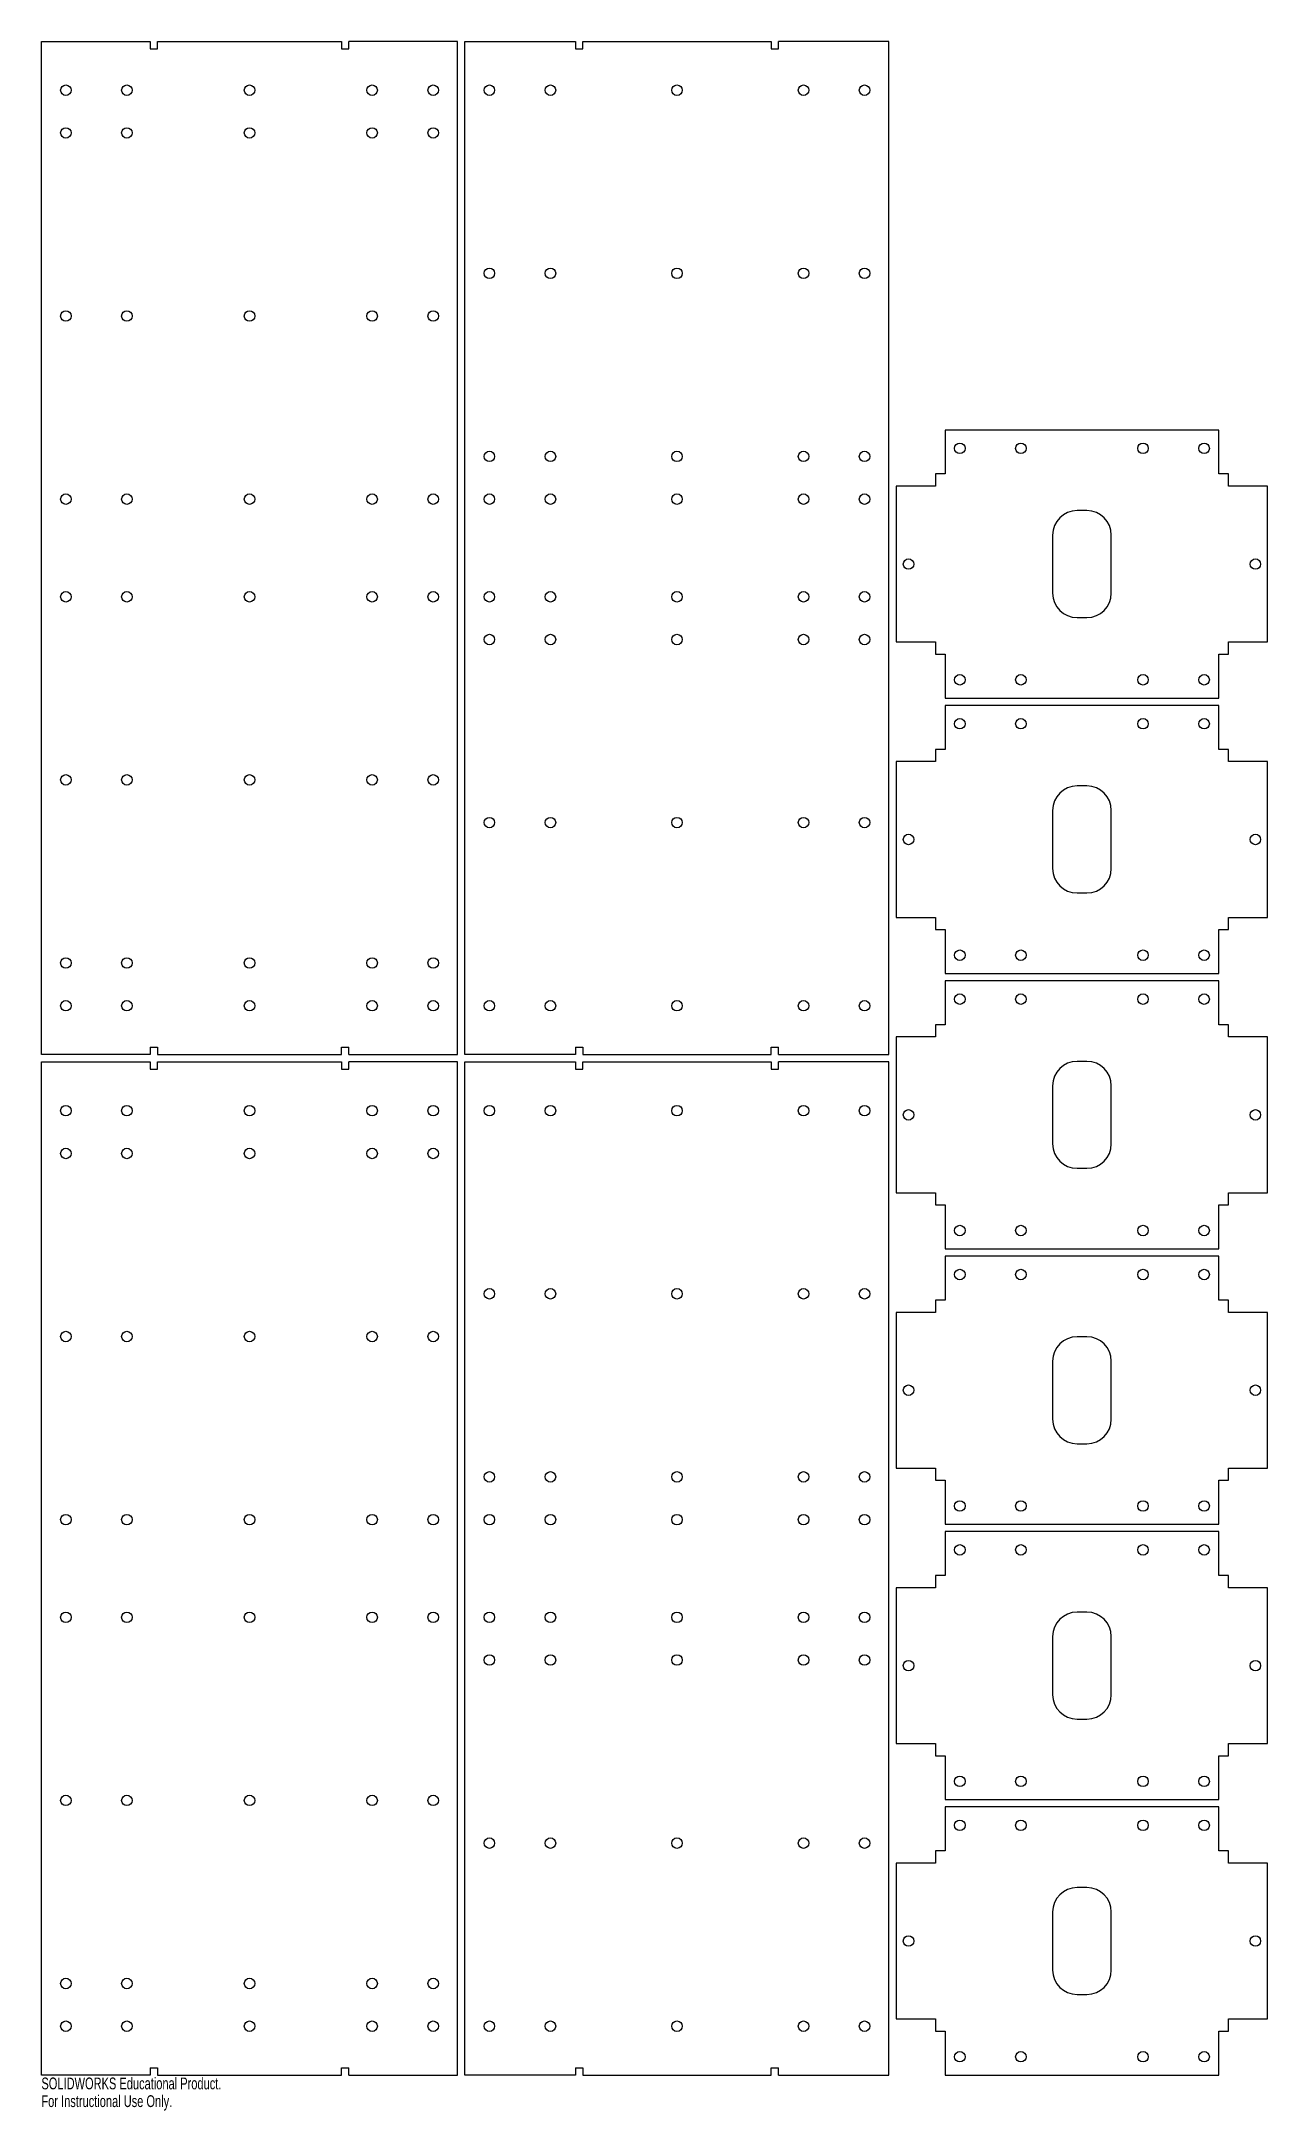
# Model space of a CAD drawing. Header units: millimetres. Extents: x 117 to 619, y -124 to 724.
import ezdxf

# ---------------------------------------------------------------- set-up
doc = ezdxf.new("R2010")
doc.units = ezdxf.units.MM
doc.styles.add('SLDTEXTSTYLE0', font='TXT', dxfattribs={"width": 0.7})

msp = doc.modelspace()

# ---------------------------------------------------------------- linework, layer by layer
at = {"color": 7, "linetype": 'Continuous', "lineweight": 25}
for p, q in [((116.9, 308.58), (116.9, 723.58)), ((116.9, 723.58), (161.4, 723.58)), ((161.4, 723.58), (161.4, 720.58)), ((161.4, 720.58), (164.4, 720.58)), ((164.4, 720.58), (164.4, 723.58)), ((164.4, 723.58), (239.8, 723.58)), ((239.8, 723.58), (239.8, 720.58)), ((239.8, 720.58), (242.8, 720.58)), ((242.8, 720.58), (242.8, 723.58)), ((287.3, 723.58), (242.8, 723.58)), ((287.3, 308.58), (287.3, 723.58)), ((290.3, 308.58), (290.3, 723.58)), ((290.3, 723.58), (335.6, 723.58)), ((335.6, 723.58), (335.6, 720.58)), ((335.6, 720.58), (338.6, 720.58)), ((338.6, 720.58), (338.6, 723.58)), ((338.6, 723.58), (415.6, 723.58)), ((415.6, 723.58), (415.6, 720.58)), ((415.6, 720.58), (418.6, 720.58)), ((418.6, 720.58), (418.6, 723.58)), ((463.9, 723.58), (418.6, 723.58)), ((463.9, 308.58), (463.9, 723.58)), ((486.9, 564.38), (486.9, 546.38)), ((598.9, 564.38), (486.9, 564.38)), ((598.9, 546.38), (598.9, 564.38)), ((482.9, 546.38), (482.9, 541.38)), ((486.9, 546.38), (482.9, 546.38)), ((602.9, 546.38), (598.9, 546.38)), ((602.9, 541.38), (602.9, 546.38)), ((466.9, 541.38), (466.9, 477.58)), ((482.9, 541.38), (466.9, 541.38)), ((618.9, 541.38), (602.9, 541.38)), ((618.9, 477.58), (618.9, 541.38)), ((544.9, 531.38), (540.9, 531.38)), ((530.9, 521.38), (530.9, 497.58)), ((554.9, 497.58), (554.9, 521.38)), ((540.9, 487.58), (544.9, 487.58)), ((466.9, 477.58), (482.9, 477.58)), ((482.9, 477.58), (482.9, 472.58)), ((602.9, 477.58), (618.9, 477.58)), ((602.9, 472.58), (602.9, 477.58)), ((482.9, 472.58), (486.9, 472.58)), ((486.9, 472.58), (486.9, 454.58)), ((598.9, 472.58), (602.9, 472.58)), ((598.9, 454.58), (598.9, 472.58)), ((486.9, 454.58), (598.9, 454.58)), ((486.9, 451.58), (486.9, 433.58)), ((598.9, 451.58), (486.9, 451.58)), ((598.9, 433.58), (598.9, 451.58)), ((482.9, 433.58), (482.9, 428.58)), ((486.9, 433.58), (482.9, 433.58)), ((602.9, 433.58), (598.9, 433.58)), ((602.9, 428.58), (602.9, 433.58)), ((466.9, 428.58), (466.9, 364.78)), ((482.9, 428.58), (466.9, 428.58)), ((618.9, 428.58), (602.9, 428.58)), ((618.9, 364.78), (618.9, 428.58)), ((544.9, 418.58), (540.9, 418.58)), ((530.9, 408.58), (530.9, 384.78)), ((554.9, 384.78), (554.9, 408.58)), ((540.9, 374.78), (544.9, 374.78)), ((466.9, 364.78), (482.9, 364.78)), ((482.9, 364.78), (482.9, 359.78)), ((602.9, 364.78), (618.9, 364.78)), ((602.9, 359.78), (602.9, 364.78)), ((482.9, 359.78), (486.9, 359.78)), ((486.9, 359.78), (486.9, 341.78)), ((598.9, 359.78), (602.9, 359.78)), ((598.9, 341.78), (598.9, 359.78)), ((486.9, 341.78), (598.9, 341.78)), ((486.9, 338.78), (486.9, 320.78)), ((598.9, 338.78), (486.9, 338.78)), ((598.9, 320.78), (598.9, 338.78)), ((466.9, 315.78), (466.9, 251.98)), ((482.9, 315.78), (466.9, 315.78)), ((482.9, 320.78), (482.9, 315.78)), ((486.9, 320.78), (482.9, 320.78)), ((602.9, 320.78), (598.9, 320.78)), ((602.9, 315.78), (602.9, 320.78)), ((618.9, 315.78), (602.9, 315.78)), ((618.9, 251.98), (618.9, 315.78)), ((161.4, 308.58), (116.9, 308.58)), ((116.9, -109.42), (116.9, 305.58)), ((116.9, 305.58), (161.4, 305.58)), ((161.4, 311.58), (164.4, 311.58)), ((161.4, 311.58), (161.4, 308.58)), ((161.4, 305.58), (161.4, 302.58)), ((164.4, 311.58), (164.4, 308.58)), ((164.4, 308.58), (239.8, 308.58)), ((164.4, 305.58), (239.8, 305.58)), ((164.4, 302.58), (164.4, 305.58)), ((239.8, 311.58), (242.8, 311.58)), ((239.8, 308.58), (239.8, 311.58)), ((239.8, 305.58), (239.8, 302.58)), ((242.8, 308.58), (242.8, 311.58)), ((242.8, 308.58), (287.3, 308.58)), ((242.8, 302.58), (242.8, 305.58)), ((287.3, 305.58), (242.8, 305.58)), ((287.3, -109.42), (287.3, 305.58)), ((335.6, 308.58), (290.3, 308.58)), ((290.3, -109.42), (290.3, 305.58)), ((290.3, 305.58), (335.6, 305.58)), ((335.6, 311.58), (338.6, 311.58)), ((335.6, 311.58), (335.6, 308.58)), ((335.6, 305.58), (335.6, 302.58)), ((338.6, 311.58), (338.6, 308.58)), ((338.6, 308.58), (415.6, 308.58)), ((338.6, 302.58), (338.6, 305.58)), ((338.6, 305.58), (415.6, 305.58)), ((415.6, 311.58), (418.6, 311.58)), ((415.6, 308.58), (415.6, 311.58)), ((415.6, 305.58), (415.6, 302.58)), ((418.6, 308.58), (418.6, 311.58)), ((418.6, 308.58), (463.9, 308.58)), ((418.6, 302.58), (418.6, 305.58)), ((463.9, 305.58), (418.6, 305.58)), ((463.9, -109.42), (463.9, 305.58)), ((544.9, 305.78), (540.9, 305.78)), ((161.4, 302.58), (164.4, 302.58)), ((239.8, 302.58), (242.8, 302.58)), ((335.6, 302.58), (338.6, 302.58)), ((415.6, 302.58), (418.6, 302.58)), ((530.9, 295.78), (530.9, 271.98)), ((554.9, 271.98), (554.9, 295.78)), ((540.9, 261.98), (544.9, 261.98)), ((466.9, 251.98), (482.9, 251.98)), ((482.9, 251.98), (482.9, 246.98)), ((482.9, 246.98), (486.9, 246.98)), ((486.9, 246.98), (486.9, 228.98)), ((598.9, 246.98), (602.9, 246.98)), ((598.9, 228.98), (598.9, 246.98)), ((602.9, 251.98), (618.9, 251.98)), ((602.9, 246.98), (602.9, 251.98)), ((486.9, 228.98), (598.9, 228.98)), ((486.9, 225.98), (486.9, 207.98)), ((598.9, 225.98), (486.9, 225.98)), ((598.9, 207.98), (598.9, 225.98)), ((482.9, 207.98), (482.9, 202.98)), ((486.9, 207.98), (482.9, 207.98)), ((602.9, 207.98), (598.9, 207.98)), ((602.9, 202.98), (602.9, 207.98)), ((466.9, 202.98), (466.9, 139.18)), ((482.9, 202.98), (466.9, 202.98)), ((618.9, 202.98), (602.9, 202.98)), ((618.9, 139.18), (618.9, 202.98)), ((544.9, 192.98), (540.9, 192.98)), ((530.9, 182.98), (530.9, 159.18)), ((554.9, 159.18), (554.9, 182.98)), ((540.9, 149.18), (544.9, 149.18)), ((466.9, 139.18), (482.9, 139.18)), ((482.9, 139.18), (482.9, 134.18)), ((602.9, 139.18), (618.9, 139.18)), ((602.9, 134.18), (602.9, 139.18)), ((482.9, 134.18), (486.9, 134.18)), ((486.9, 134.18), (486.9, 116.18)), ((598.9, 134.18), (602.9, 134.18)), ((598.9, 116.18), (598.9, 134.18)), ((486.9, 116.18), (598.9, 116.18)), ((486.9, 113.18), (486.9, 95.18)), ((598.9, 113.18), (486.9, 113.18)), ((598.9, 95.18), (598.9, 113.18)), ((482.9, 95.18), (482.9, 90.18)), ((486.9, 95.18), (482.9, 95.18)), ((602.9, 95.18), (598.9, 95.18)), ((602.9, 90.18), (602.9, 95.18)), ((466.9, 90.18), (466.9, 26.38)), ((482.9, 90.18), (466.9, 90.18)), ((618.9, 90.18), (602.9, 90.18)), ((618.9, 26.38), (618.9, 90.18)), ((544.9, 80.18), (540.9, 80.18)), ((530.9, 70.18), (530.9, 46.38)), ((554.9, 46.38), (554.9, 70.18)), ((540.9, 36.38), (544.9, 36.38)), ((466.9, 26.38), (482.9, 26.38)), ((482.9, 26.38), (482.9, 21.38)), ((602.9, 26.38), (618.9, 26.38)), ((602.9, 21.38), (602.9, 26.38)), ((482.9, 21.38), (486.9, 21.38)), ((486.9, 21.38), (486.9, 3.38)), ((598.9, 21.38), (602.9, 21.38)), ((598.9, 3.38), (598.9, 21.38)), ((486.9, 3.38), (598.9, 3.38)), ((486.9, 0.38), (486.9, -17.62)), ((598.9, 0.38), (486.9, 0.38)), ((598.9, -17.62), (598.9, 0.38)), ((466.9, -22.62), (466.9, -86.42)), ((482.9, -22.62), (466.9, -22.62)), ((482.9, -17.62), (482.9, -22.62)), ((486.9, -17.62), (482.9, -17.62)), ((602.9, -17.62), (598.9, -17.62)), ((602.9, -22.62), (602.9, -17.62)), ((618.9, -22.62), (602.9, -22.62)), ((618.9, -86.42), (618.9, -22.62)), ((544.9, -32.62), (540.9, -32.62)), ((530.9, -42.62), (530.9, -66.42)), ((554.9, -66.42), (554.9, -42.62)), ((540.9, -76.42), (544.9, -76.42)), ((466.9, -86.42), (482.9, -86.42)), ((482.9, -86.42), (482.9, -91.42)), ((482.9, -91.42), (486.9, -91.42)), ((486.9, -91.42), (486.9, -109.42)), ((598.9, -91.42), (602.9, -91.42)), ((598.9, -109.42), (598.9, -91.42)), ((602.9, -86.42), (618.9, -86.42)), ((602.9, -91.42), (602.9, -86.42)), ((161.4, -109.42), (116.9, -109.42)), ((161.4, -106.42), (164.4, -106.42)), ((161.4, -106.42), (161.4, -109.42)), ((164.4, -106.42), (164.4, -109.42)), ((164.4, -109.42), (239.8, -109.42)), ((239.8, -106.42), (242.8, -106.42)), ((239.8, -109.42), (239.8, -106.42)), ((242.8, -109.42), (242.8, -106.42)), ((242.8, -109.42), (287.3, -109.42)), ((335.6, -109.42), (290.3, -109.42)), ((335.6, -106.42), (338.6, -106.42)), ((335.6, -106.42), (335.6, -109.42)), ((338.6, -106.42), (338.6, -109.42)), ((338.6, -109.42), (415.6, -109.42)), ((415.6, -106.42), (418.6, -106.42)), ((415.6, -109.42), (415.6, -106.42)), ((418.6, -109.42), (418.6, -106.42)), ((418.6, -109.42), (463.9, -109.42)), ((486.9, -109.42), (598.9, -109.42))]:
    msp.add_line(p, q, dxfattribs=at)
for centre in [(126.9, 703.58), (151.9, 703.58), (202.1, 703.58), (252.3, 703.58), (277.3, 703.58), (300.3, 703.58), (325.3, 703.58), (377.1, 703.58), (428.9, 703.58), (453.9, 703.58), (126.9, 686.08), (151.9, 686.08), (202.1, 686.08), (252.3, 686.08), (277.3, 686.08), (300.3, 628.58), (325.3, 628.58), (377.1, 628.58), (428.9, 628.58), (453.9, 628.58), (126.9, 611.08), (151.9, 611.08), (202.1, 611.08), (252.3, 611.08), (277.3, 611.08), (300.3, 553.58), (325.3, 553.58), (377.1, 553.58), (428.9, 553.58), (453.9, 553.58), (492.9, 556.88), (517.9, 556.88), (567.9, 556.88), (592.9, 556.88), (126.9, 536.08), (151.9, 536.08), (202.1, 536.08), (252.3, 536.08), (277.3, 536.08), (300.3, 536.08), (325.3, 536.08), (377.1, 536.08), (428.9, 536.08), (453.9, 536.08), (471.9, 509.48), (613.9, 509.48), (126.9, 496.08), (151.9, 496.08), (202.1, 496.08), (252.3, 496.08), (277.3, 496.08), (300.3, 496.08), (325.3, 496.08), (377.1, 496.08), (428.9, 496.08), (453.9, 496.08), (300.3, 478.58), (325.3, 478.58), (377.1, 478.58), (428.9, 478.58), (453.9, 478.58), (492.9, 462.08), (517.9, 462.08), (567.9, 462.08), (592.9, 462.08), (492.9, 444.08), (517.9, 444.08), (567.9, 444.08), (592.9, 444.08), (126.9, 421.08), (151.9, 421.08), (202.1, 421.08), (252.3, 421.08), (277.3, 421.08), (300.3, 403.58), (325.3, 403.58), (377.1, 403.58), (428.9, 403.58), (453.9, 403.58), (471.9, 396.68), (613.9, 396.68), (126.9, 346.08), (151.9, 346.08), (202.1, 346.08), (252.3, 346.08), (277.3, 346.08), (492.9, 349.28), (517.9, 349.28), (567.9, 349.28), (592.9, 349.28), (126.9, 328.58), (151.9, 328.58), (202.1, 328.58), (252.3, 328.58), (277.3, 328.58), (300.3, 328.58), (325.3, 328.58), (377.1, 328.58), (428.9, 328.58), (453.9, 328.58), (492.9, 331.28), (517.9, 331.28), (567.9, 331.28), (592.9, 331.28), (126.9, 285.58), (151.9, 285.58), (202.1, 285.58), (252.3, 285.58), (277.3, 285.58), (300.3, 285.58), (325.3, 285.58), (377.1, 285.58), (428.9, 285.58), (453.9, 285.58), (471.9, 283.88), (613.9, 283.88), (126.9, 268.08), (151.9, 268.08), (202.1, 268.08), (252.3, 268.08), (277.3, 268.08), (492.9, 236.48), (517.9, 236.48), (567.9, 236.48), (592.9, 236.48), (492.9, 218.48), (517.9, 218.48), (567.9, 218.48), (592.9, 218.48), (300.3, 210.58), (325.3, 210.58), (377.1, 210.58), (428.9, 210.58), (453.9, 210.58), (126.9, 193.08), (151.9, 193.08), (202.1, 193.08), (252.3, 193.08), (277.3, 193.08), (471.9, 171.08), (613.9, 171.08), (300.3, 135.58), (325.3, 135.58), (377.1, 135.58), (428.9, 135.58), (453.9, 135.58), (126.9, 118.08), (151.9, 118.08), (202.1, 118.08), (252.3, 118.08), (277.3, 118.08), (300.3, 118.08), (325.3, 118.08), (377.1, 118.08), (428.9, 118.08), (453.9, 118.08), (492.9, 123.68), (517.9, 123.68), (567.9, 123.68), (592.9, 123.68), (492.9, 105.68), (517.9, 105.68), (567.9, 105.68), (592.9, 105.68), (126.9, 78.08), (151.9, 78.08), (202.1, 78.08), (252.3, 78.08), (277.3, 78.08), (300.3, 78.08), (325.3, 78.08), (377.1, 78.08), (428.9, 78.08), (453.9, 78.08), (300.3, 60.58), (325.3, 60.58), (377.1, 60.58), (428.9, 60.58), (453.9, 60.58), (471.9, 58.28), (613.9, 58.28), (492.9, 10.88), (517.9, 10.88), (567.9, 10.88), (592.9, 10.88), (126.9, 3.08), (151.9, 3.08), (202.1, 3.08), (252.3, 3.08), (277.3, 3.08), (492.9, -7.12), (517.9, -7.12), (567.9, -7.12), (592.9, -7.12), (300.3, -14.42), (325.3, -14.42), (377.1, -14.42), (428.9, -14.42), (453.9, -14.42), (471.9, -54.52), (613.9, -54.52), (126.9, -71.92), (151.9, -71.92), (202.1, -71.92), (252.3, -71.92), (277.3, -71.92), (126.9, -89.42), (151.9, -89.42), (202.1, -89.42), (252.3, -89.42), (277.3, -89.42), (300.3, -89.42), (325.3, -89.42), (377.1, -89.42), (428.9, -89.42), (453.9, -89.42), (492.9, -101.92), (517.9, -101.92), (567.9, -101.92), (592.9, -101.92)]:
    msp.add_circle(centre, 2.15, dxfattribs=at)
for centre, start, end in [((540.9, 521.38), 90, 180), ((544.9, 521.38), 0, 90), ((540.9, 497.58), 180, 270), ((544.9, 497.58), 270, 0), ((540.9, 408.58), 90, 180), ((544.9, 408.58), 0, 90), ((540.9, 384.78), 180, 270), ((544.9, 384.78), 270, 0), ((540.9, 295.78), 90, 180), ((544.9, 295.78), 0, 90), ((540.9, 271.98), 180, 270), ((544.9, 271.98), 270, 0), ((540.9, 182.98), 90, 180), ((544.9, 182.98), 0, 90), ((540.9, 159.18), 180, 270), ((544.9, 159.18), 270, 0), ((540.9, 70.18), 90, 180), ((544.9, 70.18), 0, 90), ((540.9, 46.38), 180, 270), ((544.9, 46.38), 270, 0), ((540.9, -42.62), 90, 180), ((544.9, -42.62), 0, 90), ((540.9, -66.42), 180, 270), ((544.9, -66.42), 270, 0)]:
    msp.add_arc(centre, 10, start, end, dxfattribs=at)

# ---------------------------------------------------------------- texts
at = {"color": 7, "linetype": 'Continuous', "char_height": 4.8336, "attachment_point": 1, "style": 'SLDTEXTSTYLE0'}
for s, insert in [('SOLIDWORKS Educational Product.', (116.9, -110.44)), ('For Instructional Use Only.', (116.9, -117.69))]:
    msp.add_mtext(s, dxfattribs=dict(at, insert=insert))

doc.saveas('drawing.dxf')
